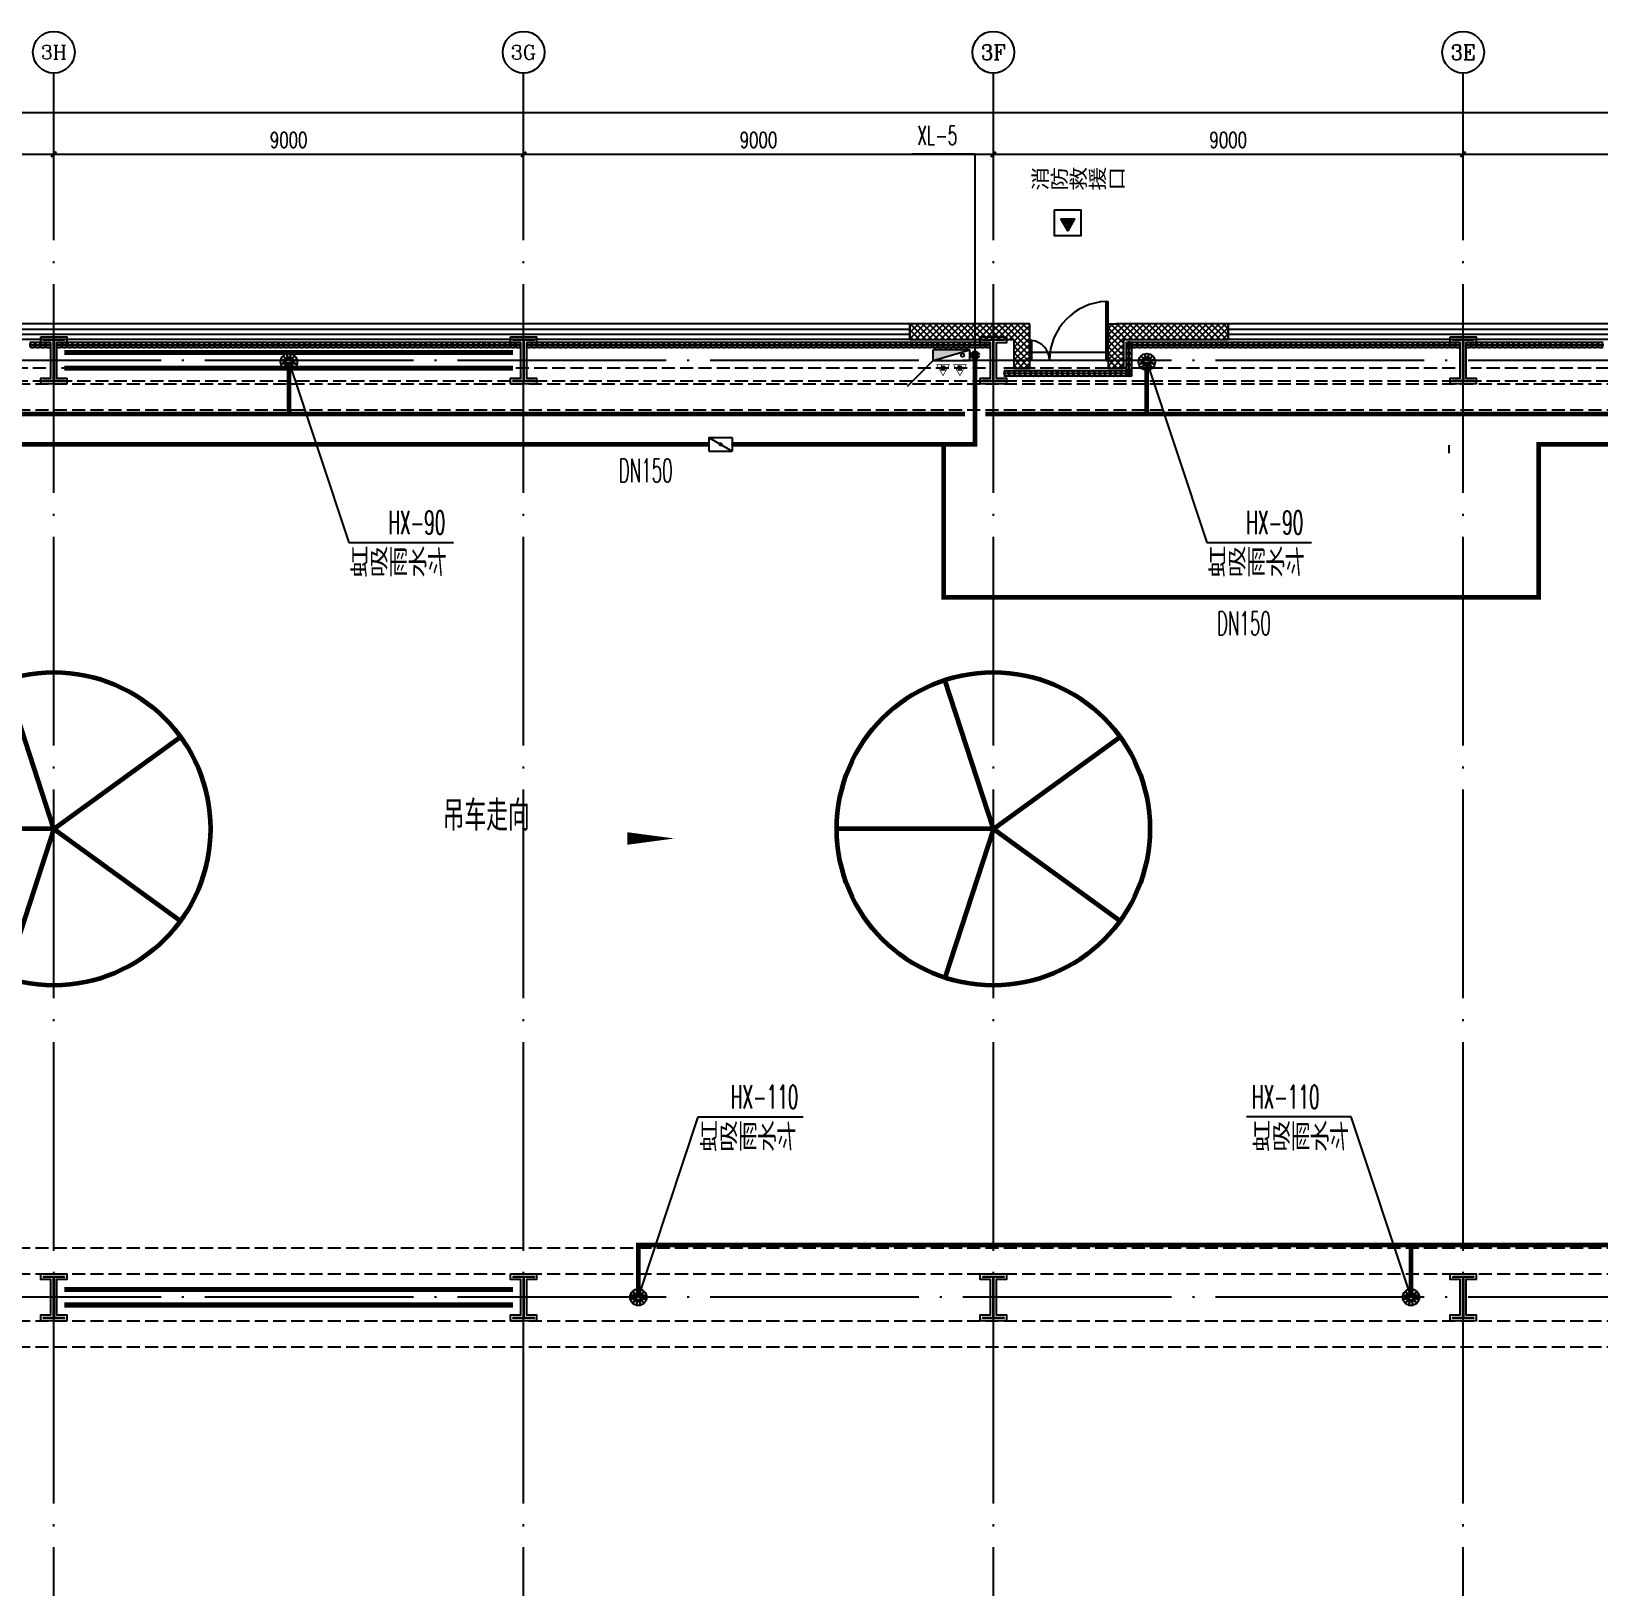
# Model space of a CAD drawing. Extents: x -452079 to 117456, y 3902 to 836955.
# Drawn here: x -192284 to -162258, y 597226 to 627024 of the extents above; entities that cross this region are included whole.
import ezdxf
from ezdxf.enums import TextEntityAlignment as Align

# ---------------------------------------------------------------- set-up
doc = ezdxf.new("R2010")
doc.units = 0
doc.header["$LTSCALE"] = 1000
doc.header["$MEASUREMENT"] = 0
for name, pattern in [('CENTER', [2, 1.25, -0.25, 0.25, -0.25]), ('DASH', [0.35, 0.25, -0.1]), ('DOTE', [2.42, 2, -0.2, 0.02, -0.2]), ('DOTE_30', [0.726, 0.6, -0.06, 0.006, -0.06])]:
    doc.linetypes.add(name, pattern=pattern)
for name, color, linetype in [('10平面$0$WINDOW', 4, 'Continuous'), ('A-AXIS-D', 1, 'Continuous'), ('A-AXIS-DOTE', 14, 'DOTE'), ('A-HATCH-2', 251, 'Continuous'), ('A-HRAIL', 173, 'Continuous'), ('A-LIN-V', 9, 'Continuous'), ('A-SFCE', 30, 'Continuous'), ('A-TEXT', 61, 'Continuous'), ('A-WINDOW', 140, 'Continuous'), ('A-云线', 2, 'Continuous'), ('AS-COLN', 6, 'Continuous'), ('AS-WALL', 40, 'Continuous'), ('DIM_消防', 1, 'Continuous'), ('FM_ZF消防', 1, 'Continuous'), ('PUB_HATCH', 8, 'Continuous'), ('PUB_TEXT', 7, 'Continuous'), ('RP-N2-01$0$$0$A-WIND-J', 1, 'Continuous'), ('RP-N2-01$0$A-WIND-J', 3, 'Continuous'), ('SB_ZF消火栓', 10, 'Continuous'), ('SB_ZF消火栓M', 10, 'Continuous'), ('TEXT_消防', 1, 'Continuous'), ('WALL', 2, 'Continuous'), ('建-窗', 4, 'Continuous'), ('建-箭头', 3, 'Continuous'), ('文本', 4, 'Continuous'), ('虹吸雨水斗', 6, 'Continuous')]:
    doc.layers.add(name, color=color, linetype=linetype)
for name, color, linetype, lineweight in [('Gps-ZF消防', 1, 'TG_X', 60), ('Gps-ZF雨水', 4, 'DOTE_30', 60), ('LG-ZF消防', 1, 'Continuous', 60), ('柱间支撑', 6, 'CENTER', 0)]:
    doc.layers.add(name, color=color, linetype=linetype, lineweight=lineweight)
doc.styles.add('_TCH_AXIS', font='COMPLEX', dxfattribs={"bigfont": 'GBCBIG'})
doc.styles.add('_TCH_DIM', font='SIMPLEX', dxfattribs={"width": 0.75, "bigfont": '@1HZTXT'})
doc.styles.add('_TCH_DIM_T3', font='SIMPLEX', dxfattribs={"width": 0.705882, "bigfont": 'GBCBIG'})
doc.styles.add('_TWT_PIPEDN', font='SIMPLEX', dxfattribs={"width": 0.65, "height": 3.5, "bigfont": 'HZTXT'})
doc.styles.add('_TWT_SERIAL', font='SIMPLEX', dxfattribs={"width": 0.8, "height": 3, "bigfont": 'HZTXT'})
doc.styles.add('A-STANDARD', font='SIMPLEX', dxfattribs={"bigfont": 'GBCBIG'})
doc.styles.get("Standard").update_dxf_attribs({"font": 'gbenor.shx', "bigfont": 'gbcbig.shx'})
doc.styles.add('TG_LINETYPE', font='SIMPLEX', dxfattribs={"width": 0.8, "height": 3.5, "bigfont": 'HZTXT'})
doc.linetypes.add('TG_X', pattern='A,5,-0.3,["X",TG_LINETYPE,S=0.1,R=0,X=-0.23,Y=-0.15],0', length=5.3)
doc.dimstyles.new('_TCH_ARCH&&100', dxfattribs={"dimtxt": 297.5, "dimasz": 100, "dimexe": 100, "dimexo": 100, "dimgap": 126.25, "dimtad": 1, "dimdec": 0, "dimzin": 0, "dimdsep": 46, "dimtxsty": '_TCH_DIM_T3', "dimblk": 'ARCHTICK', "dimcen": 0.09, "dimclrt": 7, "dimazin": 2, "dimtfac": 1, "dimtdec": 0, "dimtix": 1, "dimtmove": 2, "dimatfit": 3, "dimfxl": 0, "dimtolj": 1, "dimtzin": 0, "dimarcsym": 0})
pattern_1 = [(45, (321432.36, -540023.96), (-60.000061, 60.000061), []), (135, (321432.36, -540023.96), (-60.000061, -60.000061), [])]

# ---------------------------------------------------------------- blocks, each defined once
blk = doc.blocks.new('_ArchTick')
at = {"color": 0, "linetype": 'ByBlock', "const_width": 0.4}
blk.add_lwpolyline([(-0.5, -0.5), (0.5, 0.5)], dxfattribs=at)
blk = doc.blocks.new('*D385')
at = {"layer": 'A-AXIS-D', "color": 0, "lineweight": -2, "transparency": 16777216}
for p, q in [((120518, 83886), (120518, 84744)), ((129518, 83886), (129518, 84744)), ((120518, 84644), (129518, 84644))]:
    blk.add_line(p, q, dxfattribs=at)
at = {"layer": 'A-AXIS-D', "color": 0, "lineweight": -2, "transparency": 16777216, "xscale": 100, "yscale": 100, "zscale": 100, "rotation": 180}
blk.add_blockref('_ArchTick', (120518, 84644), dxfattribs=at)
at = {"layer": 'A-AXIS-D', "color": 0, "lineweight": -2, "transparency": 16777216, "xscale": 100, "yscale": 100, "zscale": 100}
blk.add_blockref('_ArchTick', (129518, 84644), dxfattribs=at)
at = {"layer": 'A-AXIS-D', "color": 7, "transparency": 16777216, "insert": (125018, 84919), "char_height": 297.5, "attachment_point": 5, "style": '_TCH_DIM_T3'}
blk.add_mtext('\\A1;9000', dxfattribs=at)
blk = doc.blocks.new('*D386')
at = {"layer": 'A-AXIS-D', "color": 0, "lineweight": -2, "transparency": 16777216}
for p, q in [((129518, 83886), (129518, 84744)), ((138518, 83886), (138518, 84744)), ((129518, 84644), (138518, 84644))]:
    blk.add_line(p, q, dxfattribs=at)
at = {"layer": 'A-AXIS-D', "color": 0, "lineweight": -2, "transparency": 16777216, "xscale": 100, "yscale": 100, "zscale": 100, "rotation": 180}
blk.add_blockref('_ArchTick', (129518, 84644), dxfattribs=at)
at = {"layer": 'A-AXIS-D', "color": 0, "lineweight": -2, "transparency": 16777216, "xscale": 100, "yscale": 100, "zscale": 100}
blk.add_blockref('_ArchTick', (138518, 84644), dxfattribs=at)
at = {"layer": 'A-AXIS-D', "color": 7, "transparency": 16777216, "insert": (134018, 84919), "char_height": 297.5, "attachment_point": 5, "style": '_TCH_DIM_T3'}
blk.add_mtext('\\A1;9000', dxfattribs=at)
blk = doc.blocks.new('*D387')
at = {"layer": 'A-AXIS-D', "color": 0, "lineweight": -2, "transparency": 16777216}
for p, q in [((138518, 83886), (138518, 84744)), ((147518, 83886), (147518, 84744)), ((138518, 84644), (147518, 84644))]:
    blk.add_line(p, q, dxfattribs=at)
at = {"layer": 'A-AXIS-D', "color": 0, "lineweight": -2, "transparency": 16777216, "xscale": 100, "yscale": 100, "zscale": 100, "rotation": 180}
blk.add_blockref('_ArchTick', (138518, 84644), dxfattribs=at)
at = {"layer": 'A-AXIS-D', "color": 0, "lineweight": -2, "transparency": 16777216, "xscale": 100, "yscale": 100, "zscale": 100}
blk.add_blockref('_ArchTick', (147518, 84644), dxfattribs=at)
at = {"layer": 'A-AXIS-D', "color": 7, "transparency": 16777216, "insert": (143018, 84919), "char_height": 297.5, "attachment_point": 5, "style": '_TCH_DIM_T3'}
blk.add_mtext('\\A1;9000', dxfattribs=at)
blk = doc.blocks.new('*D388')
at = {"layer": 'A-AXIS-D', "color": 0, "lineweight": -2, "transparency": 16777216}
for p, q in [((147518, 83886), (147518, 84744)), ((156518, 83886), (156518, 84744)), ((147518, 84644), (156518, 84644))]:
    blk.add_line(p, q, dxfattribs=at)
at = {"layer": 'A-AXIS-D', "color": 0, "lineweight": -2, "transparency": 16777216, "xscale": 100, "yscale": 100, "zscale": 100, "rotation": 180}
blk.add_blockref('_ArchTick', (147518, 84644), dxfattribs=at)
at = {"layer": 'A-AXIS-D', "color": 0, "lineweight": -2, "transparency": 16777216, "xscale": 100, "yscale": 100, "zscale": 100}
blk.add_blockref('_ArchTick', (156518, 84644), dxfattribs=at)
at = {"layer": 'A-AXIS-D', "color": 7, "transparency": 16777216, "insert": (152018, 84919), "char_height": 297.5, "attachment_point": 5, "style": '_TCH_DIM_T3'}
blk.add_mtext('\\A1;9000', dxfattribs=at)
blk = doc.blocks.new('*D389')
at = {"layer": 'A-AXIS-D', "color": 0, "lineweight": -2, "transparency": 16777216}
for p, q in [((156518, 83886), (156518, 84744)), ((165518, 83886), (165518, 84744)), ((156518, 84644), (165518, 84644))]:
    blk.add_line(p, q, dxfattribs=at)
at = {"layer": 'A-AXIS-D', "color": 0, "lineweight": -2, "transparency": 16777216, "xscale": 100, "yscale": 100, "zscale": 100, "rotation": 180}
blk.add_blockref('_ArchTick', (156518, 84644), dxfattribs=at)
at = {"layer": 'A-AXIS-D', "color": 0, "lineweight": -2, "transparency": 16777216, "xscale": 100, "yscale": 100, "zscale": 100}
blk.add_blockref('_ArchTick', (165518, 84644), dxfattribs=at)
at = {"layer": 'A-AXIS-D', "color": 7, "transparency": 16777216, "insert": (161018, 84919), "char_height": 297.5, "attachment_point": 5, "style": '_TCH_DIM_T3'}
blk.add_mtext('\\A1;9000', dxfattribs=at)
blk = doc.blocks.new('*D394')
at = {"layer": 'A-AXIS-D', "color": 0, "lineweight": -2, "transparency": 16777216}
for p, q in [((7618, 83986), (7618, 85544)), ((7618, 85444), (193318, 85444)), ((193318, 83986), (193318, 85544))]:
    blk.add_line(p, q, dxfattribs=at)
at = {"layer": 'A-AXIS-D', "color": 0, "lineweight": -2, "transparency": 16777216, "xscale": 100, "yscale": 100, "zscale": 100, "rotation": 180}
blk.add_blockref('_ArchTick', (7618, 85444), dxfattribs=at)
at = {"layer": 'A-AXIS-D', "color": 0, "lineweight": -2, "transparency": 16777216, "xscale": 100, "yscale": 100, "zscale": 100}
blk.add_blockref('_ArchTick', (193318, 85444), dxfattribs=at)
at = {"layer": 'A-AXIS-D', "color": 7, "transparency": 16777216, "insert": (100468, 85719), "char_height": 297.5, "attachment_point": 5, "style": '_TCH_DIM_T3'}
blk.add_mtext('\\A1;185700', dxfattribs=at)
blk = doc.blocks.new('4324324')
at = {"layer": 'A-HATCH-2', "color": 8, "linetype": 'DASH'}
for p, q in [((-294754, 620270), (-135554, 620270)), ((-294754, 619770), (-135554, 619770)), ((-294754, 603720), (-128854, 603720)), ((-294754, 603220), (-128854, 603220)), ((-294754, 602320), (-128854, 602320)), ((-294754, 601820), (-128854, 601820))]:
    blk.add_line(p, q, dxfattribs=at)
blk = doc.blocks.new('w4324324')
at = {"layer": 'A-HATCH-2', "lineweight": 60}
for q in [(-1694760, 686605), (-1697614, 684532), (-1691907, 684532), (-1696524, 681178), (-1692997, 681178)]:
    blk.add_line((-1694760, 683605), q, dxfattribs=at)
blk.add_circle((-1694760, 683605), 3000, dxfattribs=at)
blk = doc.blocks.new('342343')
at = {"layer": 'A-LIN-V'}
for p in [(1084560, -8444), (1084560, -26444)]:
    blk.add_blockref('w4324324', p, dxfattribs=at)
blk = doc.blocks.new('w42343243')
at = {"layer": 'A-HATCH-2', "color": 2}
blk.add_lwpolyline([(-165104, 621070), (-164604, 621070), (-164604, 620958), (-164800, 620958), (-164800, 620282), (-164604, 620282), (-164604, 620170), (-165104, 620170), (-165104, 620282), (-164908, 620282), (-164908, 620958), (-165104, 620958)], close=True, dxfattribs=at)
at = {"layer": 'AS-COLN', "color": 8}
blk.add_lwpolyline([(-165054, 621020), (-164654, 621020), (-164654, 621008), (-164850, 621008), (-164850, 620232), (-164654, 620232), (-164654, 620220), (-165054, 620220), (-165054, 620232), (-164858, 620232), (-164858, 621008), (-165054, 621008)], close=True, dxfattribs=at)
blk = doc.blocks.new('42343')
at = {"layer": 'A-WINDOW'}
for p in [(-27000, 100), (-18000, 100), (-9000, 100), (0, 100), (-27000, -17850), (-18000, -17850), (-9000, -17850), (0, -17850)]:
    blk.add_blockref('w42343243', p, dxfattribs=at)
blk = doc.blocks.new('RP-N2-01$0$$0$xfjy')
at = {"layer": 'RP-N2-01$0$$0$A-WIND-J'}
h = blk.add_hatch(color=8, dxfattribs=at)
h.dxf.hatch_style = 1
h.paths.add_polyline_path([(1141876, -26214), (1142135, -26214), (1142005, -25989)])
at = {"layer": 'RP-N2-01$0$$0$A-WIND-J', "color": 8, "const_width": 25}
blk.add_lwpolyline([(1141755, -25889), (1141755, -26389), (1142255, -26389), (1142255, -25889)], close=True, dxfattribs=at)
at = {"layer": 'RP-N2-01$0$$0$A-WIND-J', "color": 8}
for points in [[(1141755, -26389), (1142255, -26389), (1142255, -25889), (1141755, -25889)], [(1141876, -26214), (1142135, -26214), (1142005, -25989)]]:
    blk.add_lwpolyline(points, close=True, dxfattribs=at)
blk = doc.blocks.new('RP-N2-01$0$xfjy')
at = {"layer": 'RP-N2-01$0$$0$A-WIND-J', "color": 8}
blk.add_blockref('RP-N2-01$0$$0$xfjy', (0, 0), dxfattribs=at)
blk = doc.blocks.new('99平面图例外参$0$$LinePat$圆环')
for points in [[(0, 150), (300, 150)], [(0, 0), (300, 0)], [(0, -150), (300, -150)]]:
    blk.add_lwpolyline(points)
at = {"color": 0}
blk.add_circle((150, 0), 150, dxfattribs=at)
blk = doc.blocks.new('WINDOW2DLIB$DYNSTYLE$00000005')
at = {"color": 0}
for points in [[(-0.5, 0.5), (-0.5, -0.5)], [(-0.5, 0.5), (0.5, 0.5)], [(0.5, -0.5), (0.5, 0.5)], [(0.5, 0.1667), (-0.5, 0.1667)], [(0.5, -0.1667), (-0.5, -0.1667)], [(-0.5, -0.5), (0.5, -0.5)]]:
    blk.add_lwpolyline(points, dxfattribs=at)
blk = doc.blocks.new('DOOR2DLIB$SYSLIB$00000123')
at = {"color": 0}
for p, q in [((0.475, -0.001), (0.475, 0.752)), ((0.475, 0.752), (0.5, 0.752)), ((0.5, -0.001), (0.5, 0.752)), ((-0.5, 0), (-0.5, 0.252)), ((-0.475, 0.252), (-0.5, 0.252)), ((-0.475, 0), (-0.475, 0.252)), ((-0.475, 0), (-0.5, 0)), ((0.475, -0.001), (0.5, -0.001))]:
    blk.add_line(p, q, dxfattribs=at)
for centre, radius, start, end in [((0.505, -0.002), 0.755, 92.2493, 179.7238), ((-0.501, 0.003), 0.251, 359.7899, 84.0974)]:
    blk.add_arc(centre, radius, start, end, dxfattribs=at)
blk = doc.blocks.new('“奔腾”虹吸雨水斗')
at = {"layer": '虹吸雨水斗', "lineweight": 25}
for p, q in [((946944, 86685), (947028, 86658)), ((947028, 86641), (946944, 86614)), ((947032, 86673), (946946, 86692)), ((946946, 86607), (947032, 86625)), ((946982, 86753), (947040, 86688)), ((947040, 86611), (946982, 86546)), ((947052, 86699), (946987, 86758)), ((946987, 86541), (947052, 86600)), ((947048, 86793), (947066, 86707)), ((947066, 86592), (947048, 86506)), ((947082, 86711), (947055, 86795)), ((947055, 86504), (947082, 86587)), ((947125, 86795), (947098, 86711)), ((947098, 86587), (947125, 86504)), ((947114, 86707), (947132, 86793)), ((947132, 86506), (947114, 86592)), ((947194, 86758), (947128, 86699)), ((947128, 86600), (947194, 86541)), ((947140, 86688), (947199, 86753)), ((947199, 86546), (947140, 86611)), ((947234, 86692), (947148, 86673)), ((947148, 86625), (947234, 86607)), ((947152, 86658), (947236, 86685)), ((947236, 86614), (947152, 86641))]:
    blk.add_line(p, q, dxfattribs=at)
for radius in [150, 47.6]:
    blk.add_circle((947090, 86649), radius, dxfattribs=at)
for centre, start, end in [((947025, 86649), 291.6382, 68.3675), ((947034, 86682), 261.6382, 38.3675), ((947034, 86617), 321.6382, 98.3675), ((947057, 86706), 231.6382, 8.3675), ((947057, 86593), 351.6382, 128.3675), ((947090, 86715), 201.6382, 338.3675), ((947090, 86584), 21.6382, 158.3675), ((947123, 86706), 171.6382, 308.3675), ((947123, 86593), 51.6382, 188.3675), ((947147, 86682), 141.6382, 278.3675), ((947147, 86617), 81.6382, 218.3675), ((947155, 86649), 111.6382, 248.3675)]:
    blk.add_arc(centre, 8.82, start, end, dxfattribs=at)
blk = doc.blocks.new('A$C5D961328')
at = {"layer": 'SB_ZF消火栓', "linetype": 'Continuous'}
h = blk.add_hatch(dxfattribs=at)
h.set_pattern_fill('ANSI31', color=256, scale=129.330432, angle=270, style=0)
h.set_pattern_definition([(45, (-18410.044, -5691.868), (11.431303, -11.431303), [])])
h.paths.add_polyline_path([(228, 343), (228, 427), (153, 427), (153, 343)])
h = blk.add_hatch(dxfattribs=at)
h.set_pattern_fill('ANSI31', color=256, scale=129.330432, angle=270, style=0)
h.set_pattern_definition([(45, (-18087.504, -5691.868), (11.431303, -11.431303), [])])
h.paths.add_polyline_path([(550, 343), (550, 427), (475, 427), (475, 343)])
at = {"layer": 'SB_ZF消火栓'}
blk.add_hatch(color=256, dxfattribs=at).paths.add_polyline_path([(0, 40), (700, 40), (700, 240)])
for p, q in [((1195, 735), (700, 240)), ((700, 240), (0, 240)), ((0, 240), (0, 40)), ((700, 240), (0, 40)), ((0, 40), (700, 40)), ((700, 240), (700, 40))]:
    blk.add_line(p, q, dxfattribs=at)
at = {"layer": 'SB_ZF消火栓', "linetype": 'Continuous'}
for points, const_width in [([(312, 321), (190, 531), (69, 321), (312, 321), (190, 531)], 12.9), ([(228, 343), (228, 427), (153, 427), (153, 343), (228, 343)], 7.76), ([(634, 321), (513, 531), (392, 321), (634, 321), (513, 531)], 12.9), ([(550, 343), (550, 427), (475, 427), (475, 343), (550, 343)], 7.76)]:
    blk.add_lwpolyline(points, dxfattribs=dict(at, const_width=const_width))
at = {"layer": 'SB_ZF消火栓', "color": 1}
blk.add_circle((140, 140), 32.5, dxfattribs=at)
blk = doc.blocks.new('$VALVE$00000316')
for p, q in [((-125, 72), (125, -72)), ((-125, 72), (-125, -72)), ((-125, 72), (125, 72)), ((125, 72), (125, -72)), ((-125, -72), (125, -72))]:
    blk.add_line(p, q)
at = {"const_width": 21.1}
blk.add_lwpolyline([(-11, 0, 1), (11, 0, 1)], format="xyb", close=True, dxfattribs=at)
for p in [(-125, 0), (125, 0)]:
    blk.add_point(p)
at = {"color": 7, "flags": 9}
for tag in ['XSIZE', 'YSIZE']:
    blk.add_attdef(tag, (0, 0), '', height=0.5, dxfattribs=at)
blk = doc.blocks.new('A$C515E426B')
at = {"layer": 'PUB_HATCH'}
h = blk.add_hatch(dxfattribs=at)
h.set_pattern_fill('多孔材料', color=256, scale=30, style=0)
h.set_pattern_definition(pattern_1)
h.paths.add_polyline_path([(148218.2, 81396), (145918.2, 81396), (145918.2, 81096), (147918.2, 81096)])
h = blk.add_hatch(dxfattribs=at)
h.set_pattern_fill('多孔材料', color=256, scale=30, style=0)
h.set_pattern_definition(pattern_1)
h.paths.add_polyline_path([(147918.2, 80546), (148218.2, 80846), (148218.2, 81396), (147918.2, 81096)])
h = blk.add_hatch(dxfattribs=at)
h.set_pattern_fill('多孔材料', color=256, scale=30, style=0)
h.set_pattern_definition(pattern_1)
h.paths.add_polyline_path([(149718.2, 81096), (149868.2, 81196), (149868.2, 81396), (149718.2, 81396)])
h = blk.add_hatch(dxfattribs=at)
h.set_pattern_fill('多孔材料', color=256, scale=30, style=0)
h.set_pattern_definition(pattern_1)
h.paths.add_polyline_path([(150018.2, 81096), (152018.2, 81096), (152018.2, 81396), (149868.2, 81396), (149868.2, 81196)])
h = blk.add_hatch(dxfattribs=at)
h.set_pattern_fill('多孔材料', color=256, scale=30, style=0)
h.set_pattern_definition(pattern_1)
h.paths.add_polyline_path([(149718.2, 80846), (150018.2, 80546), (150018.2, 81096), (149868.2, 81196), (149718.2, 81096)])
h = blk.add_hatch(dxfattribs=at)
h.set_pattern_fill('多孔材料', color=256, scale=30, style=0)
h.set_pattern_definition(pattern_1)
h.paths.add_polyline_path([(147918.2, 80546), (148218.2, 80546), (148218.2, 80846)])
h = blk.add_hatch(dxfattribs=at)
h.set_pattern_fill('多孔材料', color=256, scale=30, style=0)
h.set_pattern_definition(pattern_1)
h.paths.add_polyline_path([(149718.2, 80846), (149718.2, 80546), (150018.2, 80546)])
at = {"layer": '10平面$0$WINDOW'}
blk.add_line((149718.2, 80846), (148218.2, 80846), dxfattribs=at)
at = {"layer": 'A-AXIS-D'}
for centre in [(129518.2, 86600), (138518.2, 86600), (147518.2, 86600), (156518.2, 86600)]:
    blk.add_circle(centre, 400, dxfattribs=at)
at = {"layer": 'A-AXIS-DOTE', "color": 8, "ltscale": 2}
for p, q in [((129518.2, 716), (129518.2, 86200)), ((138518.2, 716), (138518.2, 86200)), ((147518.2, 716), (147518.2, 86200)), ((156518.2, 716), (156518.2, 86200)), ((199332.4, 80696), (3362.4, 80696)), ((199332.4, 62746), (3362.4, 62746))]:
    blk.add_line(p, q, dxfattribs=at)
at = {"layer": 'A-SFCE', "color": 8, "linetype": 'DASH'}
for p, q in [((129368.2, 80546), (120668.2, 80546)), ((147368.2, 80546), (129668.2, 80546)), ((156368.2, 80546), (147668.2, 80546)), ((174368.2, 80546), (156668.2, 80546)), ((129368.2, 80296), (120668.2, 80296)), ((147368.2, 80296), (129668.2, 80296)), ((156368.2, 80296), (147668.2, 80296)), ((174368.2, 80296), (156668.2, 80296))]:
    blk.add_line(p, q, dxfattribs=at)
at = {"layer": 'A-云线', "color": 9, "linetype": 'DASH'}
blk.add_line((156243.2, 79071), (156243.2, 78921), dxfattribs=at)
at = {"layer": 'AS-WALL'}
for p, q in [((148218.2, 81396), (145918.2, 81396)), ((145918.2, 81396), (145918.2, 81096)), ((148218.2, 80846), (148218.2, 81396)), ((149718.2, 81396), (149868.2, 81396)), ((149718.2, 81396), (149718.2, 81096)), ((152018.2, 81396), (149868.2, 81396)), ((152018.2, 81096), (152018.2, 81396)), ((145918.2, 81096), (147918.2, 81096)), ((147918.2, 80546), (147918.2, 81096)), ((149718.2, 81096), (149718.2, 81096)), ((149718.2, 80846), (149718.2, 81096)), ((150018.2, 80546), (150018.2, 81096)), ((150018.2, 81096), (152018.2, 81096)), ((148218.2, 80546), (148218.2, 80846)), ((149718.2, 80846), (149718.2, 80546)), ((147918.2, 80546), (148218.2, 80546)), ((149718.2, 80546), (150018.2, 80546))]:
    blk.add_line(p, q, dxfattribs=at)
at = {"layer": '建-箭头', "color": 8}
blk.add_lwpolyline([(134506, 71536, 0, 0, 0), (141406, 71536, 0, 240, 0), (140506, 71536, 0, 0, 0)], format="xyseb", dxfattribs=at)
at = {"layer": '柱间支撑', "color": 8, "const_width": 100}
for points in [[(138318.2, 80846), (129718.2, 80846)], [(138318.2, 80546), (129718.2, 80546)], [(138318.2, 62896), (129718.2, 62896)], [(138318.2, 62596), (129718.2, 62596)]]:
    blk.add_lwpolyline(points, dxfattribs=at)
at = {"layer": '10平面$0$WINDOW', "xscale": -1500, "yscale": -1500, "zscale": 300, "rotation": 179.9999999999556}
blk.add_blockref('DOOR2DLIB$SYSLIB$00000123', (148968.2, 80696), dxfattribs=at)
at = {"layer": 'A-HRAIL', "yscale": 0.3333333333333333, "zscale": 0.3333333333333333}
for p, xscale, rotation in [((129159.6, 80990), -0.3384127419475277, 359.9999999997966), ((129261.1, 80990), -0.3384127419475277, 359.9999999997966), ((129362.7, 80990), -0.3384127419475277, 359.9999999997966), ((129464.2, 80990), -0.3384127419475277, 359.9999999997966), ((129673.2, 80990), -0.3368181818181796, 359.9999999997967), ((129774.3, 80990), -0.3368181818181796, 359.9999999997967), ((129875.3, 80990), -0.3368181818181796, 359.9999999997967), ((129976.4, 80990), -0.3368181818181796, 359.9999999997967), ((130077.4, 80990), -0.3368181818181796, 359.9999999997967), ((130178.5, 80990), -0.3368181818181796, 359.9999999997967), ((130279.5, 80990), -0.3368181818181796, 359.9999999997967), ((130380.5, 80990), -0.3368181818181796, 359.9999999997967), ((130481.6, 80990), -0.3368181818181796, 359.9999999997967), ((130582.6, 80990), -0.3368181818181796, 359.9999999997967), ((130683.7, 80990), -0.3368181818181796, 359.9999999997967), ((130784.7, 80990), -0.3368181818181796, 359.9999999997967), ((130885.8, 80990), -0.3368181818181796, 359.9999999997967), ((130986.8, 80990), -0.3368181818181796, 359.9999999997967), ((131087.9, 80990), -0.3368181818181796, 359.9999999997967), ((131188.9, 80990), -0.3368181818181796, 359.9999999997967), ((131290, 80990), -0.3368181818181796, 359.9999999997967), ((131391, 80990), -0.3368181818181796, 359.9999999997967), ((131492, 80990), -0.3368181818181796, 359.9999999997967), ((131593.1, 80990), -0.3368181818181796, 359.9999999997967), ((131694.1, 80990), -0.3368181818181796, 359.9999999997967), ((131795.2, 80990), -0.3368181818181796, 359.9999999997967), ((131896.2, 80990), -0.3368181818181796, 359.9999999997967), ((131997.3, 80990), -0.3368181818181796, 359.9999999997967), ((132098.3, 80990), -0.3368181818181796, 359.9999999997967), ((132199.4, 80990), -0.3368181818181796, 359.9999999997967), ((132300.4, 80990), -0.3368181818181796, 359.9999999997967), ((132401.5, 80990), -0.3368181818181796, 359.9999999997967), ((132502.5, 80990), -0.3368181818181796, 359.9999999997967), ((132603.5, 80990), -0.3368181818181796, 359.9999999997967), ((132704.6, 80990), -0.3368181818181796, 359.9999999997967), ((132805.6, 80990), -0.3368181818181796, 359.9999999997967), ((132906.7, 80990), -0.3368181818181796, 359.9999999997967), ((133007.7, 80990), -0.3368181818181796, 359.9999999997967), ((133108.8, 80990), -0.3368181818181796, 359.9999999997967), ((133209.8, 80990), -0.3368181818181796, 359.9999999997967), ((133310.9, 80990), -0.3368181818181796, 359.9999999997967), ((133411.9, 80990), -0.3368181818181796, 359.9999999997967), ((133513, 80990), -0.3368181818181796, 359.9999999997967), ((133614, 80990), -0.3368181818181796, 359.9999999997967), ((133715, 80990), -0.3368181818181796, 359.9999999997967), ((133816.1, 80990), -0.3368181818181796, 359.9999999997967), ((133917.1, 80990), -0.3368181818181796, 359.9999999997967), ((134018.2, 80990), -0.3368181818181796, 359.9999999997967), ((134119.2, 80990), -0.3368181818181796, 359.9999999997967), ((134220.3, 80990), -0.3368181818181796, 359.9999999997967), ((134321.3, 80990), -0.3368181818181796, 359.9999999997967), ((134422.4, 80990), -0.3368181818181796, 359.9999999997967), ((134523.4, 80990), -0.3368181818181796, 359.9999999997967), ((134624.5, 80990), -0.3368181818181796, 359.9999999997967), ((134725.5, 80990), -0.3368181818181796, 359.9999999997967), ((134826.5, 80990), -0.3368181818181796, 359.9999999997967), ((134927.6, 80990), -0.3368181818181796, 359.9999999997967), ((135028.6, 80990), -0.3368181818181796, 359.9999999997967), ((135129.7, 80990), -0.3368181818181796, 359.9999999997967), ((135230.7, 80990), -0.3368181818181796, 359.9999999997967), ((135331.8, 80990), -0.3368181818181796, 359.9999999997967), ((135432.8, 80990), -0.3368181818181796, 359.9999999997967), ((135533.9, 80990), -0.3368181818181796, 359.9999999997967), ((135634.9, 80990), -0.3368181818181796, 359.9999999997967), ((135736, 80990), -0.3368181818181796, 359.9999999997967), ((135837, 80990), -0.3368181818181796, 359.9999999997967), ((135938, 80990), -0.3368181818181796, 359.9999999997967), ((136039.1, 80990), -0.3368181818181796, 359.9999999997967), ((136140.1, 80990), -0.3368181818181796, 359.9999999997967), ((136241.2, 80990), -0.3368181818181796, 359.9999999997967), ((136342.2, 80990), -0.3368181818181796, 359.9999999997967), ((136443.3, 80990), -0.3368181818181796, 359.9999999997967), ((136544.3, 80990), -0.3368181818181796, 359.9999999997967), ((136645.4, 80990), -0.3368181818181796, 359.9999999997967), ((136746.4, 80990), -0.3368181818181796, 359.9999999997967), ((136847.5, 80990), -0.3368181818181796, 359.9999999997967), ((136948.5, 80990), -0.3368181818181796, 359.9999999997967), ((137049.5, 80990), -0.3368181818181796, 359.9999999997967), ((137150.6, 80990), -0.3368181818181796, 359.9999999997967), ((137251.6, 80990), -0.3368181818181796, 359.9999999997967), ((137352.7, 80990), -0.3368181818181796, 359.9999999997967), ((137453.7, 80990), -0.3368181818181796, 359.9999999997967), ((137554.8, 80990), -0.3368181818181796, 359.9999999997967), ((137655.8, 80990), -0.3368181818181796, 359.9999999997967), ((137756.9, 80990), -0.3368181818181796, 359.9999999997967), ((137857.9, 80990), -0.3368181818181796, 359.9999999997967), ((137959, 80990), -0.3368181818181796, 359.9999999997967), ((138060, 80990), -0.3368181818181796, 359.9999999997967), ((138161, 80990), -0.3368181818181796, 359.9999999997967), ((138262.1, 80990), -0.3368181818181796, 359.9999999997967), ((138363.1, 80990), -0.3368181818181796, 359.9999999997967), ((138464.2, 80990), -0.3368181818181796, 359.9999999997967), ((138673.2, 80990), -0.3368181818181818, 359.9999999997967), ((138774.3, 80990), -0.3368181818181818, 359.9999999997967), ((138875.3, 80990), -0.3368181818181818, 359.9999999997967), ((138976.4, 80990), -0.3368181818181818, 359.9999999997967), ((139077.4, 80990), -0.3368181818181818, 359.9999999997967), ((139178.5, 80990), -0.3368181818181818, 359.9999999997967), ((139279.5, 80990), -0.3368181818181818, 359.9999999997967), ((139380.5, 80990), -0.3368181818181818, 359.9999999997967), ((139481.6, 80990), -0.3368181818181818, 359.9999999997967), ((139582.6, 80990), -0.3368181818181818, 359.9999999997967), ((139683.7, 80990), -0.3368181818181818, 359.9999999997967), ((139784.7, 80990), -0.3368181818181818, 359.9999999997967), ((139885.8, 80990), -0.3368181818181818, 359.9999999997967), ((139986.8, 80990), -0.3368181818181818, 359.9999999997967), ((140087.9, 80990), -0.3368181818181818, 359.9999999997967), ((140188.9, 80990), -0.3368181818181818, 359.9999999997967), ((140290, 80990), -0.3368181818181818, 359.9999999997967), ((140391, 80990), -0.3368181818181818, 359.9999999997967), ((140492, 80990), -0.3368181818181818, 359.9999999997967), ((140593.1, 80990), -0.3368181818181818, 359.9999999997967), ((140694.1, 80990), -0.3368181818181818, 359.9999999997967), ((140795.2, 80990), -0.3368181818181818, 359.9999999997967), ((140896.2, 80990), -0.3368181818181818, 359.9999999997967), ((140997.3, 80990), -0.3368181818181818, 359.9999999997967), ((141098.3, 80990), -0.3368181818181818, 359.9999999997967), ((141199.4, 80990), -0.3368181818181818, 359.9999999997967), ((141300.4, 80990), -0.3368181818181818, 359.9999999997967), ((141401.5, 80990), -0.3368181818181818, 359.9999999997967), ((141502.5, 80990), -0.3368181818181818, 359.9999999997967), ((141603.5, 80990), -0.3368181818181818, 359.9999999997967), ((141704.6, 80990), -0.3368181818181818, 359.9999999997967), ((141805.6, 80990), -0.3368181818181818, 359.9999999997967), ((141906.7, 80990), -0.3368181818181818, 359.9999999997967), ((142007.7, 80990), -0.3368181818181818, 359.9999999997967), ((142108.8, 80990), -0.3368181818181818, 359.9999999997967), ((142209.8, 80990), -0.3368181818181818, 359.9999999997967), ((142310.9, 80990), -0.3368181818181818, 359.9999999997967), ((142411.9, 80990), -0.3368181818181818, 359.9999999997967), ((142513, 80990), -0.3368181818181818, 359.9999999997967), ((142614, 80990), -0.3368181818181818, 359.9999999997967), ((142715, 80990), -0.3368181818181818, 359.9999999997967), ((142816.1, 80990), -0.3368181818181818, 359.9999999997967), ((142917.1, 80990), -0.3368181818181818, 359.9999999997967), ((143018.2, 80990), -0.3368181818181818, 359.9999999997967), ((143119.2, 80990), -0.3368181818181818, 359.9999999997967), ((143220.3, 80990), -0.3368181818181818, 359.9999999997967), ((143321.3, 80990), -0.3368181818181818, 359.9999999997967), ((143422.4, 80990), -0.3368181818181818, 359.9999999997967), ((143523.4, 80990), -0.3368181818181818, 359.9999999997967), ((143624.5, 80990), -0.3368181818181818, 359.9999999997967), ((143725.5, 80990), -0.3368181818181818, 359.9999999997967), ((143826.5, 80990), -0.3368181818181818, 359.9999999997967), ((143927.6, 80990), -0.3368181818181818, 359.9999999997967), ((144028.6, 80990), -0.3368181818181818, 359.9999999997967), ((144129.7, 80990), -0.3368181818181818, 359.9999999997967), ((144230.7, 80990), -0.3368181818181818, 359.9999999997967), ((144331.8, 80990), -0.3368181818181818, 359.9999999997967), ((144432.8, 80990), -0.3368181818181818, 359.9999999997967), ((144533.9, 80990), -0.3368181818181818, 359.9999999997967), ((144634.9, 80990), -0.3368181818181818, 359.9999999997967), ((144736, 80990), -0.3368181818181818, 359.9999999997967), ((144837, 80990), -0.3368181818181818, 359.9999999997967), ((144938, 80990), -0.3368181818181818, 359.9999999997967), ((145039.1, 80990), -0.3368181818181818, 359.9999999997967), ((145140.1, 80990), -0.3368181818181818, 359.9999999997967), ((145241.2, 80990), -0.3368181818181818, 359.9999999997967), ((145342.2, 80990), -0.3368181818181818, 359.9999999997967), ((145443.3, 80990), -0.3368181818181818, 359.9999999997967), ((145544.3, 80990), -0.3368181818181818, 359.9999999997967), ((145645.4, 80990), -0.3368181818181818, 359.9999999997967), ((145746.4, 80990), -0.3368181818181818, 359.9999999997967), ((145847.5, 80990), -0.3368181818181818, 359.9999999997967), ((145948.5, 80990), -0.3368181818181818, 359.9999999997967), ((146049.5, 80990), -0.3368181818181818, 359.9999999997967), ((146150.6, 80990), -0.3368181818181818, 359.9999999997967), ((146251.6, 80990), -0.3368181818181818, 359.9999999997967), ((146352.7, 80990), -0.3368181818181818, 359.9999999997967), ((146453.7, 80990), -0.3368181818181818, 359.9999999997967), ((146554.8, 80990), -0.3368181818181818, 359.9999999997967), ((146655.8, 80990), -0.3368181818181818, 359.9999999997967), ((146756.9, 80990), -0.3368181818181818, 359.9999999997967), ((146857.9, 80990), -0.3368181818181818, 359.9999999997967), ((146959, 80990), -0.3368181818181818, 359.9999999997967), ((147060, 80990), -0.3368181818181818, 359.9999999997967), ((147161, 80990), -0.3368181818181818, 359.9999999997967), ((147262.1, 80990), -0.3368181818181818, 359.9999999997967), ((147363.1, 80990), -0.3368181818181818, 359.9999999997967), ((147464.2, 80990), -0.3368181818181818, 359.9999999997967), ((150118.2, 80937.7), -0.3611111227129974, 270), ((150169.7, 80990), -0.3384127415496768, 359.9999999997966), ((150118.2, 80829.3), -0.3611111227129974, 270), ((150118.2, 80721), -0.3611111227129974, 270), ((150271.2, 80990), -0.3384127415496768, 359.9999999997966), ((150372.8, 80990), -0.3384127415496768, 359.9999999997966), ((150474.3, 80990), -0.3384127415496768, 359.9999999997966), ((150575.8, 80990), -0.3384127415496768, 359.9999999997966), ((150677.3, 80990), -0.3384127415496768, 359.9999999997966), ((150778.8, 80990), -0.3384127415496768, 359.9999999997966), ((150880.4, 80990), -0.3384127415496768, 359.9999999997966), ((150981.9, 80990), -0.3384127415496768, 359.9999999997966), ((151083.4, 80990), -0.3384127415496768, 359.9999999997966), ((151184.9, 80990), -0.3384127415496768, 359.9999999997966), ((151286.5, 80990), -0.3384127415496768, 359.9999999997966), ((151388, 80990), -0.3384127415496768, 359.9999999997966), ((151489.5, 80990), -0.3384127415496768, 359.9999999997966), ((151591, 80990), -0.3384127415496768, 359.9999999997966), ((151692.6, 80990), -0.3384127415496768, 359.9999999997966), ((151794.1, 80990), -0.3384127415496768, 359.9999999997966), ((151895.6, 80990), -0.3384127415496768, 359.9999999997966), ((151997.1, 80990), -0.3384127415496768, 359.9999999997966), ((152098.7, 80990), -0.3384127415496768, 359.9999999997966), ((152200.2, 80990), -0.3384127415496768, 359.9999999997966), ((152301.7, 80990), -0.3384127415496768, 359.9999999997966), ((152403.2, 80990), -0.3384127415496768, 359.9999999997966), ((152504.8, 80990), -0.3384127415496768, 359.9999999997966), ((152606.3, 80990), -0.3384127415496768, 359.9999999997966), ((152707.8, 80990), -0.3384127415496768, 359.9999999997966), ((152809.3, 80990), -0.3384127415496768, 359.9999999997966), ((152910.8, 80990), -0.3384127415496768, 359.9999999997966), ((153012.4, 80990), -0.3384127415496768, 359.9999999997966), ((153113.9, 80990), -0.3384127415496768, 359.9999999997966), ((153215.4, 80990), -0.3384127415496768, 359.9999999997966), ((153316.9, 80990), -0.3384127415496768, 359.9999999997966), ((153418.5, 80990), -0.3384127415496768, 359.9999999997966), ((153520, 80990), -0.3384127415496768, 359.9999999997966), ((153621.5, 80990), -0.3384127415496768, 359.9999999997966), ((153723, 80990), -0.3384127415496768, 359.9999999997966), ((153824.6, 80990), -0.3384127415496768, 359.9999999997966), ((153926.1, 80990), -0.3384127415496768, 359.9999999997966), ((154027.6, 80990), -0.3384127415496768, 359.9999999997966), ((154129.1, 80990), -0.3384127415496768, 359.9999999997966), ((154230.7, 80990), -0.3384127415496768, 359.9999999997966), ((154332.2, 80990), -0.3384127415496768, 359.9999999997966), ((154433.7, 80990), -0.3384127415496768, 359.9999999997966), ((154535.2, 80990), -0.3384127415496768, 359.9999999997966), ((154636.8, 80990), -0.3384127415496768, 359.9999999997966), ((154738.3, 80990), -0.3384127415496768, 359.9999999997966), ((154839.8, 80990), -0.3384127415496768, 359.9999999997966), ((154941.3, 80990), -0.3384127415496768, 359.9999999997966), ((155042.8, 80990), -0.3384127415496768, 359.9999999997966), ((155144.4, 80990), -0.3384127415496768, 359.9999999997966), ((155245.9, 80990), -0.3384127415496768, 359.9999999997966), ((155347.4, 80990), -0.3384127415496768, 359.9999999997966), ((155448.9, 80990), -0.3384127415496768, 359.9999999997966), ((155550.5, 80990), -0.3384127415496768, 359.9999999997966), ((155652, 80990), -0.3384127415496768, 359.9999999997966), ((155753.5, 80990), -0.3384127415496768, 359.9999999997966), ((155855, 80990), -0.3384127415496768, 359.9999999997966), ((155956.6, 80990), -0.3384127415496768, 359.9999999997966), ((156058.1, 80990), -0.3384127415496768, 359.9999999997966), ((156159.6, 80990), -0.3384127415496768, 359.9999999997966), ((156261.1, 80990), -0.3384127415496768, 359.9999999997966), ((156362.7, 80990), -0.3384127415496768, 359.9999999997966), ((156464.2, 80990), -0.3384127415496768, 359.9999999997966), ((156673.2, 80990), -0.3368181818181785, 359.9999999997967), ((156774.3, 80990), -0.3368181818181785, 359.9999999997967), ((156875.3, 80990), -0.3368181818181785, 359.9999999997967), ((156976.4, 80990), -0.3368181818181785, 359.9999999997967), ((157077.4, 80990), -0.3368181818181785, 359.9999999997967), ((157178.5, 80990), -0.3368181818181785, 359.9999999997967), ((157279.5, 80990), -0.3368181818181785, 359.9999999997967), ((157380.5, 80990), -0.3368181818181785, 359.9999999997967), ((157481.6, 80990), -0.3368181818181785, 359.9999999997967), ((157582.6, 80990), -0.3368181818181785, 359.9999999997967), ((157683.7, 80990), -0.3368181818181785, 359.9999999997967), ((157784.7, 80990), -0.3368181818181785, 359.9999999997967), ((157885.8, 80990), -0.3368181818181785, 359.9999999997967), ((157986.8, 80990), -0.3368181818181785, 359.9999999997967), ((158087.9, 80990), -0.3368181818181785, 359.9999999997967), ((158188.9, 80990), -0.3368181818181785, 359.9999999997967), ((158290, 80990), -0.3368181818181785, 359.9999999997967), ((158391, 80990), -0.3368181818181785, 359.9999999997967), ((158492, 80990), -0.3368181818181785, 359.9999999997967), ((158593.1, 80990), -0.3368181818181785, 359.9999999997967), ((158694.1, 80990), -0.3368181818181785, 359.9999999997967), ((158795.2, 80990), -0.3368181818181785, 359.9999999997967), ((158896.2, 80990), -0.3368181818181785, 359.9999999997967), ((158997.3, 80990), -0.3368181818181785, 359.9999999997967), ((159098.3, 80990), -0.3368181818181785, 359.9999999997967), ((159199.4, 80990), -0.3368181818181785, 359.9999999997967), ((150118.2, 80612.7), -0.3611111227129974, 270), ((150118.2, 80504.3), -0.3611111227129974, 270), ((150118.2, 80396), -0.3611111227129974, 270)]:
    blk.add_blockref('99平面图例外参$0$$LinePat$圆环', p, dxfattribs=dict(at, xscale=xscale, rotation=rotation))
at = {"layer": 'A-HRAIL', "xscale": -0.3402776645623614, "yscale": 0.3333333333333333, "zscale": 0.3333333333333333}
for p in [(147820.3, 80446), (147922.3, 80446), (148024.4, 80446), (148126.5, 80446), (148228.6, 80446), (148330.7, 80446), (148432.8, 80446), (148534.8, 80446), (148636.9, 80446), (148739, 80446), (148841.1, 80446), (148943.2, 80446), (149045.3, 80446), (149147.3, 80446), (149249.4, 80446), (149351.5, 80446), (149453.6, 80446), (149555.7, 80446), (149657.8, 80446), (149759.8, 80446), (149861.9, 80446), (149964, 80446), (150066.1, 80446), (150168.2, 80446)]:
    blk.add_blockref('99平面图例外参$0$$LinePat$圆环', p, dxfattribs=at)
at = {"layer": 'A-LIN-V', "rotation": 90}
blk.add_blockref('342343', (804678.8, 681921), dxfattribs=at)
at = {"layer": 'A-WINDOW'}
for name in ['42343', '4324324']:
    blk.add_blockref(name, (321372.4, -540024), dxfattribs=at)
at = {"layer": 'RP-N2-01$0$A-WIND-J', "xscale": -1, "rotation": 180}
blk.add_blockref('RP-N2-01$0$xfjy', (-993062.7, 57191, 0), dxfattribs=at)
at = {"layer": '建-窗', "yscale": -300, "zscale": 300}
for p, xscale, rotation in [((135468.2, 81246), -20900, 359.9999999994913), ((158618.2, 81246), -13200, 359.9999999996728)]:
    blk.add_blockref('WINDOW2DLIB$DYNSTYLE$00000005', p, dxfattribs=dict(at, xscale=xscale, rotation=rotation))
at = {"layer": 'A-TEXT', "color": 8, "style": '_TCH_DIM'}
blk.add_text('消防救援口', height=384.1, dxfattribs=at).set_placement((148231.8, 83964.6, 0))
at = {"layer": 'PUB_TEXT', "style": '_TCH_AXIS'}
for s, height, p, p2 in [('3H', 265.5, (129271.6, 86467.3), (129764.7, 86467.3)), ('3G', 276.42, (138274.7, 86461.8), (138761.7, 86461.8)), ('3F', 288.12, (147278.1, 86455.9), (147758.3, 86455.9)), ('3E', 288.12, (156278.1, 86455.9), (156758.3, 86455.9))]:
    blk.add_text(s, height=height, dxfattribs=at).set_placement(p, p2, align=Align.FIT)
at = {"layer": 'PUB_TEXT', "color": 8, "style": 'A-STANDARD'}
blk.add_text('吊车走向', height=578.72, dxfattribs=at).set_placement((136968.3, 71683))
at = {"layer": 'A-AXIS-D'}
for base, p1, p2, picture, middle in [((193318.2, 85443.8), (7618.2, 83885.8), (193318.2, 83885.8), '*D394', (100468.2, 85718.8)), ((129518.2, 84643.8), (120518.2, 83785.8), (129518.2, 83785.8), '*D385', (125018.2, 84918.8)), ((138518.2, 84643.8), (129518.2, 83785.8), (138518.2, 83785.8), '*D386', (134018.2, 84918.8)), ((147518.2, 84643.8), (138518.2, 83785.8), (147518.2, 83785.8), '*D387', (143018.2, 84918.8)), ((156518.2, 84643.8), (147518.2, 83785.8), (156518.2, 83785.8), '*D388', (152018.2, 84918.8)), ((165518.2, 84643.8), (156518.2, 83785.8), (165518.2, 83785.8), '*D389', (161018.2, 84918.8))]:
    dim = blk.add_linear_dim(base=base, p1=p1, p2=p2, angle=0, dimstyle='_TCH_ARCH&&100', override={"dimgap": 0}, dxfattribs=at)
    dim.commit()
    dim.dimension.update_dxf_attribs({"geometry": picture, "text_midpoint": middle, "dimtype": 161})

msp = doc.modelspace()

# ---------------------------------------------------------------- hatches: boundary and pattern name
at = {"layer": 'Gps-ZF消防'}
for points in [[(-163408.71, 619111.81), (-163408.71, 619156.81), (-163453.71, 619156.81)], [(-163408.71, 619111.81), (-163453.71, 619111.81), (-163453.71, 619156.81)], [(-174204.18, 619111.81), (-174204.18, 619066.81), (-174159.18, 619066.81)], [(-174204.18, 619111.81), (-174159.18, 619111.81), (-174159.18, 619066.81)], [(-174804.51, 616181.3), (-174804.51, 616136.3), (-174849.51, 616136.3)], [(-174804.51, 616181.3), (-174849.51, 616181.3), (-174849.51, 616136.3)], [(-163408.71, 616181.3), (-163408.71, 616136.3), (-163363.71, 616136.3)], [(-163408.71, 616181.3), (-163363.71, 616181.3), (-163363.71, 616136.3)]]:
    msp.add_hatch(color=256, dxfattribs=at).paths.add_polyline_path(points)
at = {"layer": 'Gps-ZF雨水'}
for points in [[(-180654.18, 603770), (-180654.18, 603815), (-180699.18, 603815)], [(-180654.18, 603770), (-180699.18, 603770), (-180699.18, 603815)]]:
    msp.add_hatch(color=256, dxfattribs=at).paths.add_polyline_path(points)

# ---------------------------------------------------------------- linework, layer by layer
at = {"layer": 'DIM_消防'}
for p, q in [((-174204.18, 624671.3), (-175402.33, 624671.3)), ((-174204.18, 620820.05), (-174204.18, 624671.3))]:
    msp.add_line(p, q, dxfattribs=at)
at = {"layer": 'Gps-ZF消防', "const_width": 90}
for points in [[(-174204.18, 619111.81), (-174204.18, 620745.05)], [(-201204.18, 619111.81), (-179305.47, 619111.81)], [(-178856.09, 619111.81), (-174204.18, 619111.81)], [(-174804.51, 616181.3), (-174804.51, 619109.29)], [(-163408.71, 619111.81), (-155504.18, 619111.81)], [(-163408.71, 616181.3), (-163408.71, 619111.81)], [(-174804.51, 616181.3), (-163408.71, 616181.3)]]:
    msp.add_lwpolyline(points, dxfattribs=at)
at = {"layer": 'Gps-ZF雨水', "const_width": 90}
for points in [[(-187350.18, 619690.05), (-187350.18, 620690.05)], [(-170914.18, 619690.05), (-170914.18, 620690.05)], [(-201009.18, 619690.05), (-187350.18, 619690.05)], [(-187350.18, 619690.05), (-174399.18, 619690.05)], [(-174009.18, 619690.05), (-170914.18, 619690.05)], [(-170914.18, 619690.05), (-155699.18, 619690.05)], [(-180654.18, 603770), (-165854.18, 603770)], [(-180654.18, 602770), (-180654.18, 603770)], [(-165854.18, 602770), (-165854.18, 603770)], [(-165854.18, 603770), (-150054.18, 603770)]]:
    msp.add_lwpolyline(points, dxfattribs=at)
at = {"layer": 'LG-ZF消防'}
msp.add_circle((-174204.18, 620820.05), 50, dxfattribs=at)
at = {"layer": '文本'}
for p, q in [((-187350.18, 620690.05), (-186202.93, 617233.2)), ((-170914.18, 620690.05), (-169766.93, 617233.2)), ((-186202.93, 617233.2), (-184193.94, 617233.2)), ((-169766.93, 617233.2), (-167757.94, 617233.2)), ((-180654.18, 602770), (-179506.93, 606226.85)), ((-179506.93, 606226.85), (-177497.94, 606226.85)), ((-166997.44, 606228.26), (-169006.43, 606228.26)), ((-165850.18, 602771.41), (-166997.44, 606228.26))]:
    msp.add_line(p, q, dxfattribs=at)

# ---------------------------------------------------------------- block references
at = {"layer": 'FM_ZF消防', "xscale": 1.8, "yscale": 1.8, "zscale": 1.8}
msp.add_blockref('$VALVE$00000316', (-179080.78, 619111.81), dxfattribs=at)
at = {"layer": 'SB_ZF消火栓M', "rotation": 180}
msp.add_blockref('A$C5D961328', (-174304.15, 620960.04), dxfattribs=at)
at = {"layer": 'WALL'}
msp.add_blockref('A$C515E426B', (-321372.36, 540023.96), dxfattribs=at)
at = {"layer": '文本', "xscale": 1.061320754715, "yscale": 1.061320754715, "zscale": 1.061320754715}
for p in [(-1192516.52, 528727.25), (-1176080.52, 528727.25), (-1185820.52, 510807.2), (-1171020.52, 510807.2)]:
    msp.add_blockref('“奔腾”虹吸雨水斗', p, dxfattribs=at)

# ---------------------------------------------------------------- texts
at = {"layer": 'DIM_消防', "color": 7, "style": '_TWT_SERIAL', "width": 0.6}
msp.add_text('XL-5', height=360, dxfattribs=at).set_placement((-175312.33, 624851.3))
at = {"layer": 'TEXT_消防', "style": '_TWT_PIPEDN', "width": 0.52}
for p in [(-181031.81, 618386.81), (-169570.44, 615456.3)]:
    msp.add_text('DN150', height=450, dxfattribs=at).set_placement(p)
at = {"layer": '文本', "color": 7, "style": '_TCH_DIM'}
for s, height, width, p in [('HX-90', 446.25, 0.529412, (-185446.44, 617390.7)), ('HX-90', 446.25, 0.529412, (-169010.44, 617390.7)), ('虹吸雨水斗', 520.866, 0.75, (-186187.08, 616576.54)), ('虹吸雨水斗', 520.866, 0.75, (-169751.08, 616576.54)), ('HX-110', 446.25, 0.529412, (-178885.44, 606384.35)), ('HX-110', 446.25, 0.529412, (-168901.43, 606385.76)), ('虹吸雨水斗', 520.866, 0.75, (-179491.08, 605570.18)), ('虹吸雨水斗', 520.866, 0.75, (-168901.43, 605571.6))]:
    msp.add_text(s, height=height, dxfattribs=dict(at, width=width)).set_placement(p)

doc.saveas('drawing.dxf')
